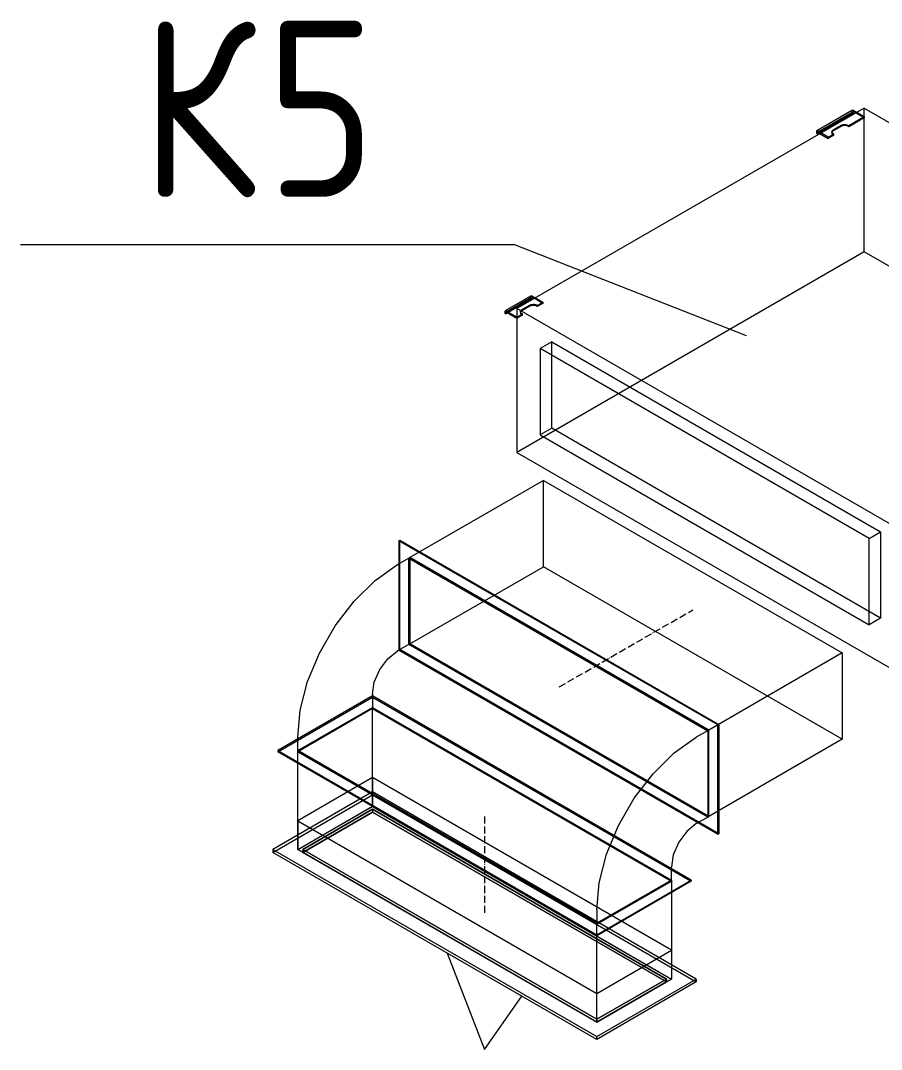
# Model space of a CAD drawing. Header units: millimetres. Extents: x -88595 to 880822, y -1054509 to -148035.
# Drawn here: x 413419 to 414641, y -322240 to -320780 of the extents above; entities that cross this region are included whole.
import ezdxf

# ---------------------------------------------------------------- set-up
doc = ezdxf.new("R2010")
doc.units = ezdxf.units.MM
doc.linetypes.add('$12$ADSK_Осевая', pattern=[14, 10, -2, 0, -2])
for name, color, linetype, lineweight in [('Воздуховоды', 7, 'Continuous', 18), ('Марки', 7, 'Continuous', 20), ('Оборудование', 7, 'Continuous', 18)]:
    doc.layers.add(name, color=color, linetype=linetype, lineweight=lineweight)
doc.styles.add('$10$GOST Common', font='GOST_Common.ttf', dxfattribs={"width": 0.9, "height": 250})

# ---------------------------------------------------------------- blocks, each defined once
blk = doc.blocks.new('$0$ADSK_Канальный блок кондиционера1 - AD162MJERAB-3266614-В_ОВ3_3')
at = {"layer": 'Оборудование'}
for p, q in [((-27844, 11146.9), (-28336.8, 10862.4)), ((-27860.9, 11140.4), (-27911.8, 11111)), ((-27860.5, 11143.8), (-27911.4, 11114.4)), ((-27859.5, 11139.6), (-27910.4, 11110.2)), ((-27859.3, 11141.7), (-27910.2, 11112.3)), ((-27860.9, 11140.4), (-27860.9, 11142.9)), ((-27859.5, 11139.6), (-27860.9, 11140.4)), ((-27859.5, 11143.7), (-27844, 11134.7)), ((-27859.5, 11141.2), (-27859.5, 11139.6)), ((-27844, 11133.1), (-27858.8, 11141.6)), ((-27844, 10942.8), (-27844, 11146.9)), ((-27844, 11146.9), (-27313.6, 10840.7)), ((-27865.9, 11122), (-27844, 11134.7)), ((-27844, 11133.1), (-27865.9, 11120.4)), ((-27844, 11134.7), (-27844, 11133.1)), ((-27911.8, 11113.5), (-27911.8, 11111)), ((-27911.8, 11111), (-27910.4, 11110.2)), ((-27894.9, 11105.3), (-27910.4, 11114.3)), ((-27910.4, 11110.2), (-27910.4, 11111.8)), ((-27909.7, 11112.2), (-27894.9, 11103.7)), ((-27894.9, 11105.3), (-27887, 11109.8)), ((-27889.9, 11113), (-27889.9, 11111.4)), ((-27887.8, 11115.9), (-27876.5, 11122.4)), ((-27876.5, 11120.8), (-27887.8, 11114.3)), ((-27887, 11108.2), (-27887, 11109.8)), ((-27865.9, 11122), (-27865.9, 11120.4)), ((-27887, 11108.2), (-27894.9, 11103.7)), ((-27894.9, 11103.7), (-27894.9, 11105.3)), ((-27790.9, 11104.1), (-27794.5, 11102)), ((-27327.8, 10832.6), (-27794.5, 11102)), ((-27794.5, 11102), (-27794.5, 10973.4)), ((-27790.9, 10975.5), (-27790.9, 11104.1)), ((-27790.9, 11104.1), (-27324.2, 10834.6)), ((-27790.9, 10975.5), (-27794.5, 10973.4)), ((-27794.5, 10973.4), (-27327.8, 10704)), ((-27324.2, 10706), (-27790.9, 10975.5)), ((-27844, 10942.8), (-28336.8, 10658.3)), ((-27313.6, 10636.6), (-27844, 10942.8)), ((-28317, 10877.1), (-28353.8, 10855.9)), ((-28316.6, 10880.4), (-28353.4, 10859.2)), ((-28315.6, 10876.3), (-28352.4, 10855)), ((-28315.4, 10878.4), (-28352.2, 10857.1)), ((-28317, 10877.1), (-28317, 10879.5)), ((-28315.6, 10876.3), (-28317, 10877.1)), ((-28315.6, 10880.3), (-28300, 10871.4)), ((-28315.6, 10877.9), (-28315.6, 10876.3)), ((-28300, 10869.7), (-28314.9, 10878.3)), ((-27806.5, 10556.2), (-28336.8, 10862.4)), ((-28336.8, 10862.4), (-28336.8, 10658.3)), ((-28329.7, 10860.8), (-28318.4, 10867.3)), ((-28318.4, 10865.6), (-28329.7, 10859.1)), ((-28307.9, 10866.8), (-28300, 10871.4)), ((-28300, 10869.7), (-28307.9, 10865.2)), ((-28307.9, 10866.8), (-28307.9, 10865.2)), ((-28300, 10871.4), (-28300, 10869.7)), ((-28353.8, 10858.3), (-28353.8, 10855.9)), ((-28353.8, 10855.9), (-28352.4, 10855)), ((-28336.8, 10850.1), (-28352.4, 10859.1)), ((-28352.4, 10855), (-28352.4, 10856.7)), ((-28351.7, 10857.1), (-28336.8, 10848.5)), ((-28336.8, 10850.1), (-28329, 10854.7)), ((-28329, 10853), (-28336.8, 10848.5)), ((-28336.8, 10848.5), (-28336.8, 10850.1)), ((-28331.8, 10857.9), (-28331.8, 10856.3)), ((-28329, 10853), (-28329, 10854.7)), ((-27806.5, 10556.2), (-27313.6, 10840.7)), ((-27327.8, 10832.6), (-27324.2, 10834.6)), ((-27327.8, 10704), (-27327.8, 10832.6)), ((-27324.2, 10834.6), (-27324.2, 10706)), ((-27313.6, 10840.7), (-27313.6, 10636.6)), ((-27335.6, 10815.8), (-27313.6, 10828.5)), ((-27313.6, 10826.9), (-27335.6, 10814.2)), ((-27313.6, 10828.5), (-27298.1, 10819.5)), ((-27313.6, 10826.9), (-27313.6, 10828.5)), ((-27298.8, 10818.3), (-27313.6, 10826.9)), ((-27298.1, 10815.4), (-27298.1, 10817.1)), ((-27296.7, 10817.1), (-27296.7, 10814.6)), ((-28287.3, 10815), (-28303.6, 10805.6)), ((-27836.9, 10536.2), (-28303.6, 10805.6)), ((-28303.6, 10805.6), (-28303.6, 10683.2)), ((-28287.3, 10692.6), (-28287.3, 10815)), ((-28287.3, 10815), (-27820.6, 10545.6)), ((-27375.1, 10805.2), (-27516.6, 10723.6)), ((-27311.5, 10768.5), (-27375.1, 10805.2)), ((-27375.1, 10601.1), (-27375.1, 10805.2)), ((-27364.5, 10799.1), (-27356.7, 10803.6)), ((-27356.7, 10803.6), (-27356.7, 10802)), ((-27298.1, 10815.4), (-27349, 10786)), ((-27296.7, 10814.6), (-27347.6, 10785.2)), ((-27334.8, 10809.7), (-27346.2, 10803.2)), ((-27346.2, 10801.6), (-27334.8, 10808.1)), ((-27335.6, 10814.2), (-27335.6, 10815.8)), ((-27332.8, 10810.9), (-27332.8, 10812.6)), ((-27296.7, 10814.6), (-27298.1, 10815.4)), ((-27356.7, 10802), (-27364.5, 10797.5)), ((-27364.5, 10799.1), (-27364.5, 10797.5)), ((-27349, 10790.1), (-27364.5, 10799.1)), ((-27364.5, 10797.5), (-27349.7, 10788.9)), ((-27349, 10787.7), (-27349, 10786)), ((-27347.6, 10785.2), (-27347.6, 10787.7)), ((-27349, 10786), (-27347.6, 10785.2)), ((-27452.9, 10686.8), (-27311.5, 10768.5)), ((-27311.5, 10564.4), (-27311.5, 10768.5)), ((-27516.6, 10723.6), (-27452.9, 10686.8)), ((-27516.6, 10723.6), (-27516.6, 10519.5)), ((-27324.2, 10706), (-27327.8, 10704)), ((-28287.3, 10692.6), (-28303.6, 10683.2)), ((-27820.6, 10423.1), (-28287.3, 10692.6)), ((-27452.9, 10482.7), (-27452.9, 10686.8)), ((-28303.6, 10683.2), (-27836.9, 10413.7)), ((-28336.8, 10658.3), (-27806.5, 10352.1)), ((-27313.6, 10636.6), (-27806.5, 10352.1)), ((-27516.6, 10519.5), (-27375.1, 10601.1)), ((-27375.1, 10601.1), (-27311.5, 10564.4)), ((-27806.5, 10352.1), (-27806.5, 10556.2)), ((-27776.8, 10554.6), (-27788.1, 10548)), ((-27777.5, 10560.7), (-27769.7, 10565.2)), ((-27769.7, 10563.5), (-27777.5, 10559)), ((-27777.5, 10559), (-27777.5, 10560.7)), ((-27774.7, 10555.8), (-27774.7, 10557.4)), ((-27769.7, 10565.2), (-27754.2, 10556.2)), ((-27769.7, 10563.5), (-27769.7, 10565.2)), ((-27754.9, 10555), (-27769.7, 10563.5)), ((-27311.5, 10564.4), (-27452.9, 10482.7)), ((-27836.9, 10536.2), (-27820.6, 10545.6)), ((-27820.6, 10545.6), (-27820.6, 10423.1)), ((-27806.5, 10544), (-27798.7, 10548.5)), ((-27798.7, 10546.8), (-27806.5, 10542.3)), ((-27806.5, 10544), (-27806.5, 10542.3)), ((-27790.9, 10535), (-27806.5, 10544)), ((-27806.5, 10542.3), (-27791.6, 10533.7)), ((-27798.7, 10548.5), (-27798.7, 10546.8)), ((-27754.2, 10552.1), (-27790.9, 10530.9)), ((-27752.7, 10551.3), (-27789.5, 10530.1)), ((-27788.1, 10546.4), (-27776.8, 10552.9)), ((-27754.2, 10552.1), (-27754.2, 10553.7)), ((-27752.7, 10551.3), (-27754.2, 10552.1)), ((-27752.7, 10553.7), (-27752.7, 10551.3)), ((-27676.5, 10546.1), (-27636.2, 10522.8)), ((-27633.1, 10528.3), (-27673.4, 10551.6)), ((-27836.9, 10413.7), (-27836.9, 10536.2)), ((-27790.9, 10532.5), (-27790.9, 10530.9)), ((-27790.9, 10530.9), (-27789.5, 10530.1)), ((-27789.5, 10530.1), (-27789.5, 10532.5)), ((-27681, 10502.5), (-27721.3, 10525.8)), ((-27591.6, 10528.2), (-27609.3, 10538.4)), ((-27727.6, 10514.8), (-27687.3, 10491.5)), ((-27621.8, 10516.8), (-27604.1, 10506.6)), ((-27452.9, 10482.7), (-27516.6, 10519.5)), ((-27820.6, 10423.1), (-27836.9, 10413.7))]:
    blk.add_line(p, q, dxfattribs=at)
for points in [[(-27860.9, 11142.9, 0), (-27860.9, 11143.2, 0), (-27860.7, 11143.6, 0), (-27860.5, 11143.8, 0), (-27860.2, 11143.9, 0), (-27859.9, 11143.8, 0), (-27859.5, 11143.7, 0)], [(-27858.8, 11141.6, 0), (-27859, 11141.7, 0), (-27859.2, 11141.7, 0), (-27859.3, 11141.7, 0), (-27859.4, 11141.6, 0), (-27859.5, 11141.4, 0), (-27859.5, 11141.2, 0)], [(-27876.5, 11122.4, 0), (-27875.1, 11123, 0), (-27873.6, 11123.4, 0), (-27871.9, 11123.6, 0), (-27870.2, 11123.5, 0), (-27868.6, 11123.2, 0), (-27867.1, 11122.7, 0), (-27865.9, 11122, 0)], [(-27910.4, 11114.3, 0), (-27910.8, 11114.4, 0), (-27911.1, 11114.5, 0), (-27911.4, 11114.4, 0), (-27911.7, 11114.2, 0), (-27911.8, 11113.9, 0), (-27911.8, 11113.5, 0)], [(-27910.4, 11111.8, 0), (-27910.4, 11112, 0), (-27910.3, 11112.2, 0), (-27910.2, 11112.3, 0), (-27910.1, 11112.3, 0), (-27909.9, 11112.3, 0), (-27909.7, 11112.2, 0)], [(-27887, 11109.8, 0), (-27888.3, 11110.5, 0), (-27889.2, 11111.3, 0), (-27889.7, 11112.3, 0), (-27889.8, 11113.3, 0), (-27889.5, 11114.2, 0), (-27888.9, 11115.1, 0), (-27887.8, 11115.9, 0)], [(-27887.8, 11114.3, 0), (-27888.9, 11113.5, 0), (-27889.5, 11112.6, 0), (-27889.8, 11111.6, 0), (-27889.7, 11110.6, 0), (-27889.2, 11109.7, 0), (-27888.3, 11108.9, 0), (-27887, 11108.2, 0)], [(-27865.9, 11120.4, 0), (-27867.1, 11121.1, 0), (-27868.6, 11121.6, 0), (-27870.2, 11121.9, 0), (-27871.9, 11122, 0), (-27873.6, 11121.8, 0), (-27875.1, 11121.4, 0), (-27876.5, 11120.8, 0)], [(-28317, 10879.5, 0), (-28317, 10879.9, 0), (-28316.8, 10880.2, 0), (-28316.6, 10880.4, 0), (-28316.3, 10880.5, 0), (-28316, 10880.5, 0), (-28315.6, 10880.3, 0)], [(-28314.9, 10878.3, 0), (-28315.1, 10878.4, 0), (-28315.2, 10878.4, 0), (-28315.4, 10878.4, 0), (-28315.5, 10878.3, 0), (-28315.6, 10878.1, 0), (-28315.6, 10877.9, 0)], [(-28329, 10854.7, 0), (-28330.2, 10855.3, 0), (-28331.1, 10856.2, 0), (-28331.7, 10857.1, 0), (-28331.8, 10858.1, 0), (-28331.5, 10859.1, 0), (-28330.8, 10860, 0), (-28329.7, 10860.8, 0)], [(-28318.4, 10867.3, 0), (-28317.1, 10867.9, 0), (-28315.5, 10868.3, 0), (-28313.8, 10868.5, 0), (-28312.1, 10868.4, 0), (-28310.5, 10868.1, 0), (-28309.1, 10867.6, 0), (-28307.9, 10866.8, 0)], [(-28307.9, 10865.2, 0), (-28309.1, 10865.9, 0), (-28310.5, 10866.5, 0), (-28312.1, 10866.8, 0), (-28313.8, 10866.8, 0), (-28315.5, 10866.7, 0), (-28317.1, 10866.3, 0), (-28318.4, 10865.6, 0)], [(-28352.4, 10859.1, 0), (-28352.7, 10859.3, 0), (-28353.1, 10859.3, 0), (-28353.4, 10859.2, 0), (-28353.6, 10859, 0), (-28353.7, 10858.7, 0), (-28353.8, 10858.3, 0)], [(-28352.4, 10856.7, 0), (-28352.3, 10856.9, 0), (-28352.3, 10857, 0), (-28352.2, 10857.1, 0), (-28352, 10857.2, 0), (-28351.8, 10857.2, 0), (-28351.7, 10857.1, 0)], [(-28329.7, 10859.1, 0), (-28330.8, 10858.3, 0), (-28331.5, 10857.4, 0), (-28331.8, 10856.5, 0), (-28331.7, 10855.5, 0), (-28331.1, 10854.5, 0), (-28330.2, 10853.7, 0), (-28329, 10853, 0)], [(-27298.1, 10817.1, 0), (-27298.1, 10817.3, 0), (-27298.2, 10817.5, 0), (-27298.3, 10817.8, 0), (-27298.4, 10818, 0), (-27298.6, 10818.2, 0), (-27298.8, 10818.3, 0)], [(-27298.1, 10819.5, 0), (-27297.7, 10819.3, 0), (-27297.4, 10818.9, 0), (-27297.1, 10818.5, 0), (-27296.8, 10818, 0), (-27296.7, 10817.5, 0), (-27296.7, 10817.1, 0)], [(-27346.2, 10803.2, 0), (-27347.5, 10802.6, 0), (-27349.1, 10802.2, 0), (-27350.8, 10802, 0), (-27352.5, 10802.1, 0), (-27354.1, 10802.4, 0), (-27355.5, 10802.9, 0), (-27356.7, 10803.6, 0)], [(-27335.6, 10815.8, 0), (-27334.4, 10815.1, 0), (-27333.5, 10814.3, 0), (-27332.9, 10813.4, 0), (-27332.8, 10812.4, 0), (-27333.1, 10811.4, 0), (-27333.8, 10810.5, 0), (-27334.8, 10809.7, 0)], [(-27334.8, 10808.1, 0), (-27333.8, 10808.9, 0), (-27333.1, 10809.8, 0), (-27332.8, 10810.7, 0), (-27332.9, 10811.7, 0), (-27333.5, 10812.7, 0), (-27334.4, 10813.5, 0), (-27335.6, 10814.2, 0)], [(-27356.7, 10802, 0), (-27355.5, 10801.3, 0), (-27354.1, 10800.8, 0), (-27352.5, 10800.4, 0), (-27350.8, 10800.4, 0), (-27349.1, 10800.5, 0), (-27347.5, 10800.9, 0), (-27346.2, 10801.6, 0)], [(-27349.7, 10788.9, 0), (-27349.5, 10788.8, 0), (-27349.3, 10788.6, 0), (-27349.2, 10788.4, 0), (-27349.1, 10788.1, 0), (-27349, 10787.9, 0), (-27349, 10787.7, 0)], [(-27347.6, 10787.7, 0), (-27347.6, 10788.1, 0), (-27347.8, 10788.6, 0), (-27348, 10789.1, 0), (-27348.3, 10789.5, 0), (-27348.6, 10789.9, 0), (-27349, 10790.1, 0)], [(-27777.5, 10560.7, 0), (-27776.3, 10560, 0), (-27775.4, 10559.1, 0), (-27774.9, 10558.2, 0), (-27774.7, 10557.2, 0), (-27775, 10556.2, 0), (-27775.7, 10555.3, 0), (-27776.8, 10554.6, 0)], [(-27776.8, 10552.9, 0), (-27775.7, 10553.7, 0), (-27775, 10554.6, 0), (-27774.7, 10555.6, 0), (-27774.9, 10556.6, 0), (-27775.4, 10557.5, 0), (-27776.3, 10558.3, 0), (-27777.5, 10559, 0)], [(-27754.2, 10553.7, 0), (-27754.2, 10554, 0), (-27754.3, 10554.2, 0), (-27754.4, 10554.4, 0), (-27754.5, 10554.7, 0), (-27754.7, 10554.8, 0), (-27754.9, 10555, 0)], [(-27754.2, 10556.2, 0), (-27753.8, 10555.9, 0), (-27753.5, 10555.6, 0), (-27753.2, 10555.1, 0), (-27752.9, 10554.7, 0), (-27752.8, 10554.2, 0), (-27752.7, 10553.7, 0)], [(-27788.1, 10548, 0), (-27789.4, 10547.4, 0), (-27791, 10547, 0), (-27792.7, 10546.9, 0), (-27794.4, 10546.9, 0), (-27796, 10547.2, 0), (-27797.5, 10547.8, 0), (-27798.7, 10548.5, 0)], [(-27798.7, 10546.8, 0), (-27797.5, 10546.1, 0), (-27796, 10545.6, 0), (-27794.4, 10545.3, 0), (-27792.7, 10545.2, 0), (-27791, 10545.4, 0), (-27789.4, 10545.8, 0), (-27788.1, 10546.4, 0)], [(-27677.2, 10547.6, 0), (-27677.1, 10548.3, 0), (-27676.9, 10549, 0), (-27676.5, 10549.8, 0), (-27676.1, 10550.4, 0), (-27675.5, 10551, 0), (-27675, 10551.4, 0), (-27674.4, 10551.7, 0), (-27673.8, 10551.7, 0), (-27673.4, 10551.6, 0), (-27673, 10551.3, 0), (-27672.8, 10550.8, 0), (-27672.7, 10550.1, 0)], [(-27672.7, 10550.1, 0), (-27672.8, 10549.4, 0), (-27673, 10548.7, 0), (-27673.4, 10547.9, 0), (-27673.8, 10547.3, 0), (-27674.4, 10546.7, 0), (-27675, 10546.3, 0), (-27675.5, 10546, 0), (-27676.1, 10546, 0), (-27676.5, 10546.1, 0), (-27676.9, 10546.4, 0), (-27677.1, 10546.9, 0), (-27677.2, 10547.6, 0)], [(-27791.6, 10533.7, 0), (-27791.5, 10533.6, 0), (-27791.3, 10533.4, 0), (-27791.1, 10533.2, 0), (-27791, 10533, 0), (-27791, 10532.7, 0), (-27790.9, 10532.5, 0)], [(-27789.5, 10532.5, 0), (-27789.6, 10533, 0), (-27789.7, 10533.4, 0), (-27789.9, 10533.9, 0), (-27790.2, 10534.3, 0), (-27790.6, 10534.7, 0), (-27790.9, 10535, 0)], [(-27728.9, 10517.7, 0), (-27728.8, 10519.1, 0), (-27728.3, 10520.6, 0), (-27727.6, 10522.1, 0), (-27726.7, 10523.5, 0), (-27725.6, 10524.6, 0), (-27724.5, 10525.5, 0), (-27723.3, 10526, 0), (-27722.2, 10526.1, 0), (-27721.3, 10525.8, 0), (-27720.6, 10525.1, 0), (-27720.1, 10524.1, 0), (-27720, 10522.9, 0)], [(-27632.4, 10526.9, 0), (-27632.5, 10527.5, 0), (-27632.7, 10528, 0), (-27633.1, 10528.3, 0), (-27633.5, 10528.5, 0), (-27634.1, 10528.4, 0), (-27634.7, 10528.2, 0), (-27635.2, 10527.7, 0), (-27635.8, 10527.2, 0), (-27636.2, 10526.5, 0), (-27636.6, 10525.8, 0), (-27636.8, 10525, 0), (-27636.9, 10524.3, 0)], [(-27636.9, 10524.3, 0), (-27636.8, 10523.7, 0), (-27636.6, 10523.2, 0), (-27636.2, 10522.8, 0), (-27635.8, 10522.7, 0), (-27635.2, 10522.7, 0), (-27634.7, 10523, 0), (-27634.1, 10523.4, 0), (-27633.5, 10524, 0), (-27633.1, 10524.7, 0), (-27632.7, 10525.4, 0), (-27632.5, 10526.2, 0), (-27632.4, 10526.9, 0)], [(-27624.4, 10522.5, 0), (-27624.1, 10525.3, 0), (-27623.2, 10528.3, 0), (-27621.8, 10531.2, 0), (-27620, 10533.9, 0), (-27617.9, 10536.2, 0), (-27615.6, 10537.8, 0), (-27613.3, 10538.8, 0), (-27611.1, 10539, 0), (-27609.3, 10538.4, 0), (-27607.9, 10537.1, 0), (-27607, 10535.2, 0), (-27606.7, 10532.7, 0)], [(-27606.7, 10532.7, 0), (-27607, 10529.9, 0), (-27607.9, 10526.9, 0), (-27609.3, 10524, 0), (-27611.1, 10521.3, 0), (-27613.3, 10519.1, 0), (-27615.6, 10517.4, 0), (-27617.9, 10516.4, 0), (-27620, 10516.2, 0), (-27621.8, 10516.8, 0), (-27623.2, 10518.1, 0), (-27624.1, 10520, 0), (-27624.4, 10522.5, 0)], [(-27589, 10522.5, 0), (-27589.3, 10525, 0), (-27590.2, 10526.9, 0), (-27591.6, 10528.2, 0), (-27593.5, 10528.8, 0), (-27595.6, 10528.6, 0), (-27597.9, 10527.6, 0), (-27600.2, 10526, 0), (-27602.3, 10523.7, 0), (-27604.1, 10521, 0), (-27605.5, 10518.1, 0), (-27606.4, 10515.1, 0), (-27606.7, 10512.3, 0)], [(-27720, 10522.9, 0), (-27720.1, 10521.4, 0), (-27720.6, 10519.9, 0), (-27721.3, 10518.4, 0), (-27722.2, 10517.1, 0), (-27723.3, 10515.9, 0), (-27724.5, 10515.1, 0), (-27725.6, 10514.6, 0), (-27726.7, 10514.5, 0), (-27727.6, 10514.8, 0), (-27728.3, 10515.4, 0), (-27728.8, 10516.4, 0), (-27728.9, 10517.7, 0)], [(-27606.7, 10512.3, 0), (-27606.4, 10509.8, 0), (-27605.5, 10507.9, 0), (-27604.1, 10506.6, 0), (-27602.3, 10506, 0), (-27600.2, 10506.2, 0), (-27597.9, 10507.2, 0), (-27595.6, 10508.9, 0), (-27593.5, 10511.1, 0), (-27591.6, 10513.8, 0), (-27590.2, 10516.7, 0), (-27589.3, 10519.7, 0), (-27589, 10522.5, 0)], [(-27679.7, 10499.6, 0), (-27679.8, 10500.8, 0), (-27680.3, 10501.8, 0), (-27681, 10502.5, 0), (-27681.9, 10502.8, 0), (-27683, 10502.7, 0), (-27684.2, 10502.2, 0), (-27685.3, 10501.3, 0), (-27686.4, 10500.2, 0), (-27687.3, 10498.8, 0), (-27688, 10497.3, 0), (-27688.5, 10495.8, 0), (-27688.6, 10494.4, 0)], [(-27688.6, 10494.4, 0), (-27688.5, 10493.2, 0), (-27688, 10492.2, 0), (-27687.3, 10491.5, 0), (-27686.4, 10491.2, 0), (-27685.3, 10491.3, 0), (-27684.2, 10491.8, 0), (-27683, 10492.7, 0), (-27681.9, 10493.8, 0), (-27681, 10495.2, 0), (-27680.3, 10496.7, 0), (-27679.8, 10498.2, 0), (-27679.7, 10499.6, 0)]]:
    blk.add_polyline3d(points, dxfattribs=at)
blk = doc.blocks.new('$0$ADSK_Решетка вентиляционная жалюзийная_Приточная2 - Решетка приточная_Однорядная-V114-В_ОВ3_3')
at = {"layer": 'Воздуховоды', "color": 140, "true_color": 0x1bb3e4}
for p, q in [((-10164.4, 7226.9), (-10270.5, 7165.6)), ((-9740.2, 6981.9), (-10164.4, 7226.9)), ((-10164.4, 7226.9), (-10164.4, 7186)), ((-10164.4, 7206.5), (-10305.9, 7124.8)), ((-10305.9, 7120.7), (-10164.4, 7202.4)), ((-9704.8, 6941.1), (-10164.4, 7206.5)), ((-10164.4, 7206.5), (-10164.4, 7202.4)), ((-10164.4, 7202.4), (-9704.8, 6937)), ((-10270.5, 7124.8), (-10164.4, 7186)), ((-10164.4, 7186), (-9740.2, 6941.1)), ((-10263.4, 7124.8), (-10164.4, 7182)), ((-10164.4, 7182), (-10263.4, 7124.8)), ((-10164.4, 7177.9), (-10263.4, 7120.7)), ((-10263.4, 7120.7), (-10164.4, 7177.9)), ((-10164.4, 7182), (-9747.3, 6941.1)), ((-10164.4, 7182), (-10164.4, 7177.9)), ((-9747.3, 6941.1), (-10164.4, 7182)), ((-10164.4, 7182), (-10164.4, 7177.9)), ((-9747.3, 6937), (-10164.4, 7177.9)), ((-10164.4, 7177.9), (-9747.3, 6937)), ((-10270.5, 7165.6), (-9846.2, 6920.7)), ((-10270.5, 7165.6), (-10270.5, 7124.8)), ((-10305.9, 7124.8), (-9846.2, 6859.4)), ((-10305.9, 7124.8), (-10305.9, 7120.7)), ((-9846.2, 6879.9), (-10270.5, 7124.8)), ((-9846.2, 6883.9), (-10263.4, 7124.8)), ((-10263.4, 7124.8), (-10263.4, 7120.7)), ((-10263.4, 7124.8), (-9846.2, 6883.9)), ((-10263.4, 7124.8), (-10263.4, 7120.7)), ((-9846.2, 6855.4), (-10305.9, 7120.7)), ((-10263.4, 7120.7), (-9846.2, 6879.9)), ((-9846.2, 6879.9), (-10263.4, 7120.7)), ((-9952.3, 6916.6), (-10058.4, 6977.8)), ((-10058.4, 6977.8), (-10005.3, 6841.2)), ((-9846.2, 6920.7), (-9740.2, 6981.9)), ((-9740.2, 6981.9), (-9740.2, 6941.1)), ((-9846.2, 6859.4), (-9704.8, 6941.1)), ((-9747.3, 6941.1), (-9846.2, 6883.9)), ((-9846.2, 6883.9), (-9747.3, 6941.1)), ((-9740.2, 6941.1), (-9846.2, 6879.9)), ((-9704.8, 6937), (-9846.2, 6855.4)), ((-9846.2, 6879.9), (-9747.3, 6937)), ((-9747.3, 6937), (-9846.2, 6879.9)), ((-9747.3, 6937), (-9747.3, 6941.1)), ((-9747.3, 6941.1), (-9747.3, 6937)), ((-9704.8, 6941.1), (-9704.8, 6937)), ((-9846.2, 6879.9), (-9846.2, 6920.7)), ((-10005.3, 6841.2), (-9952.3, 6916.6)), ((-9846.2, 6883.9), (-9846.2, 6879.9)), ((-9846.2, 6879.9), (-9846.2, 6883.9)), ((-9846.2, 6855.4), (-9846.2, 6859.4))]:
    blk.add_line(p, q, dxfattribs=at)
blk = doc.blocks.new('$0$ADSK_Отвод_Прямоугольный1 - Стандарт-4055408-В_ОВ3_3')
at = {"layer": 'Воздуховоды', "color": 140, "true_color": 0x1bb3e4}
for p, q in [((-10127, 7562.9), (-10125.6, 7563.7)), ((-9674.4, 7301.6), (-10127, 7562.9)), ((-10127, 7562.9), (-10127, 7407.7)), ((-10125.6, 7408.5), (-10125.6, 7563.7)), ((-10125.6, 7563.7), (-9673, 7302.4)), ((-10129.1, 7529), (-10111.4, 7539.2)), ((-10112.8, 7538.4), (-10111.4, 7539.2)), ((-10112.8, 7415.9), (-10112.8, 7538.4)), ((-10112.8, 7538.4), (-9688.6, 7293.4)), ((-10111.4, 7539.2), (-10111.4, 7416.7)), ((-10111.4, 7539.2), (-9687.1, 7294.2)), ((-9687.1, 7294.2), (-10111.4, 7539.2)), ((-10111.4, 7539.2), (-10111.4, 7416.7)), ((-10111.4, 7416.7), (-10129.1, 7406.5)), ((-10112.8, 7415.9), (-10111.4, 7416.7)), ((-9688.6, 7170.9), (-10112.8, 7415.9)), ((-9687.1, 7171.8), (-10111.4, 7416.7)), ((-10111.4, 7416.7), (-9687.1, 7171.8)), ((-10127, 7407.7), (-10125.6, 7408.5)), ((-10127, 7407.7), (-9674.4, 7146.4)), ((-9673, 7147.3), (-10125.6, 7408.5)), ((-10164.4, 7342.8), (-10298.8, 7265.2)), ((-10164.4, 7345.3), (-10164.4, 7324.8)), ((-9711.9, 7081.5), (-10164.4, 7342.8)), ((-10164.4, 7342.8), (-10164.4, 7341.2)), ((-10298.8, 7263.6), (-10164.4, 7341.2)), ((-10164.4, 7341.2), (-9711.9, 7079.9)), ((-10270.5, 7265.2), (-10164.4, 7326.5)), ((-10164.4, 7324.8), (-10270.5, 7263.6)), ((-10164.4, 7324.8), (-10270.5, 7263.6)), ((-10164.4, 7326.5), (-9740.2, 7081.5)), ((-10164.4, 7326.5), (-10164.4, 7324.8)), ((-10164.4, 7324.8), (-9740.2, 7079.9)), ((-9740.2, 7079.9), (-10164.4, 7324.8)), ((-9673, 7302.4), (-9674.4, 7301.6)), ((-9674.4, 7146.4), (-9674.4, 7301.6)), ((-9673, 7302.4), (-9673, 7147.3)), ((-9687.1, 7294.2), (-9704.8, 7284)), ((-9687.1, 7294.2), (-9688.6, 7293.4)), ((-9688.6, 7293.4), (-9688.6, 7170.9)), ((-9687.1, 7171.8), (-9687.1, 7294.2)), ((-9687.1, 7171.8), (-9687.1, 7294.2)), ((-10270.5, 7263.6), (-10270.5, 7284)), ((-10298.8, 7265.2), (-9846.2, 7004)), ((-10298.8, 7265.2), (-10298.8, 7263.6)), ((-9846.2, 7002.3), (-10298.8, 7263.6)), ((-9846.2, 7020.3), (-10270.5, 7265.2)), ((-10270.5, 7265.2), (-10270.5, 7263.6)), ((-9846.2, 7018.7), (-10270.5, 7263.6)), ((-10270.5, 7263.6), (-9846.2, 7018.7)), ((-9704.8, 7161.5), (-9687.1, 7171.8)), ((-9688.6, 7170.9), (-9687.1, 7171.8)), ((-9674.4, 7146.4), (-9673, 7147.3)), ((-9740.2, 7079.9), (-9740.2, 7100.3)), ((-9740.2, 7081.5), (-9846.2, 7020.3)), ((-9846.2, 7004), (-9711.9, 7081.5)), ((-9846.2, 7018.7), (-9740.2, 7079.9)), ((-9846.2, 7018.7), (-9740.2, 7079.9)), ((-9711.9, 7079.9), (-9846.2, 7002.3)), ((-9740.2, 7081.5), (-9740.2, 7079.9)), ((-9711.9, 7081.5), (-9711.9, 7079.9)), ((-9846.2, 7039.1), (-9846.2, 7018.7)), ((-9846.2, 7018.7), (-9846.2, 7020.3)), ((-9846.2, 7002.3), (-9846.2, 7004))]:
    blk.add_line(p, q, dxfattribs=at)
for points in [[(-10270.5, 7284, 0), (-10267, 7322.4, 0), (-10256.5, 7363, 0), (-10239.7, 7403.6, 0), (-10217.3, 7442.4, 0), (-10190.5, 7477.4, 0), (-10160.6, 7506.7, 0), (-10129.1, 7529, 0)], [(-10164.4, 7345.3, 0), (-10161.8, 7362.4, 0), (-10154.1, 7380.1, 0), (-10142.6, 7395.6, 0), (-10129.1, 7406.5, 0)], [(-9846.2, 7039.1, 0), (-9842.7, 7077.5, 0), (-9832.2, 7118, 0), (-9815.4, 7158.7, 0), (-9793, 7197.5, 0), (-9766.2, 7232.4, 0), (-9736.3, 7261.8, 0), (-9704.8, 7284, 0)], [(-9704.8, 7161.5, 0), (-9718.4, 7150.6, 0), (-9729.8, 7135.2, 0), (-9737.5, 7117.5, 0), (-9740.2, 7100.3, 0)]]:
    blk.add_polyline3d(points, dxfattribs=at)
blk = doc.blocks.new('$0$ADSK_M_Оборудование1 - ADSK_Марка_15-3198495-В_ОВ3_3')
at = {"layer": 'Марки'}
blk.add_line((-17443.7, 13109.4), (-16743.7, 13109.4), dxfattribs=at)

msp = doc.modelspace()

# ---------------------------------------------------------------- linework, layer by layer
at = {"layer": 'Воздуховоды', "color": 140, "true_color": 0x1bb3e4}
for p, q in [((414161, -321432.6), (413971.5, -321542)), ((414161, -321555.1), (414161, -321432.6)), ((414161, -321432.6), (414585.3, -321677.5)), ((414395.8, -321786.9), (413971.5, -321542)), ((413971.5, -321542), (413971.5, -321664.5)), ((413971.5, -321664.5), (414161, -321555.1)), ((414585.3, -321800), (414161, -321555.1)), ((413971.5, -321664.5), (414395.8, -321909.4)), ((414585.3, -321677.5), (414395.8, -321786.9)), ((414585.3, -321677.5), (414585.3, -321800)), ((413918.5, -321756.3), (413812.4, -321817.6)), ((414342.7, -322001.3), (413918.5, -321756.3)), ((413918.5, -321895.1), (413918.5, -321756.3)), ((414395.8, -321909.4), (414395.8, -321786.9)), ((414585.3, -321800), (414395.8, -321909.4)), ((413812.4, -321817.6), (414236.7, -322062.5)), ((413812.4, -321956.4), (413812.4, -321817.6)), ((413812.4, -321956.4), (413918.5, -321895.1)), ((413918.5, -321895.1), (414342.7, -322140.1)), ((414236.7, -322201.3), (413812.4, -321956.4)), ((414236.7, -322062.5), (414342.7, -322001.3)), ((414342.7, -322001.3), (414342.7, -322140.1)), ((414236.7, -322201.3), (414236.7, -322062.5)), ((414342.7, -322140.1), (414236.7, -322201.3))]:
    msp.add_line(p, q, dxfattribs=at)
at = {"layer": 'Воздуховоды', "color": 140, "linetype": '$12$ADSK_Осевая', "true_color": 0x1bb3e4}
for p, q in [((414183.6, -321725.7), (414373.1, -321616.3)), ((414077.6, -321909.4), (414077.6, -322048.2))]:
    msp.add_line(p, q, dxfattribs=at)
at = {"layer": 'Марки'}
msp.add_line((414449.3, -321227.7), (414119.1, -321098.1), dxfattribs=at)

# ---------------------------------------------------------------- block references
at = {"layer": 'Воздуховоды', "color": 140, "true_color": 0x1bb3e4}
for name in ['$0$ADSK_Отвод_Прямоугольный1 - Стандарт-4055408-В_ОВ3_3', '$0$ADSK_Решетка вентиляционная жалюзийная_Приточная2 - Решетка приточная_Однорядная-V114-В_ОВ3_3']:
    msp.add_blockref(name, (424082.9, -329081.2), dxfattribs=at)
at = {"layer": 'Марки'}
msp.add_blockref('$0$ADSK_M_Оборудование1 - ADSK_Марка_15-3198495-В_ОВ3_3', (430862.9, -334207.5), dxfattribs=at)
at = {"layer": 'Оборудование'}
msp.add_blockref('$0$ADSK_Канальный блок кондиционера1 - AD162MJERAB-3266614-В_ОВ3_3', (442460.3, -332051.2), dxfattribs=at)

# ---------------------------------------------------------------- texts
at = {"layer": 'Марки', "lineweight": 9, "char_height": 250, "attachment_point": 1, "style": '$10$GOST Common'}
for s, insert, width in [('\\fGOST Common|b0|i0|c204|p34|;\\W.9;К', (413588.8, -320780.3), 216.456), ('\\fGOST Common|b0|i0|c204|p34|;\\W.9;5', (413767.4, -320780.3), 194.81)]:
    msp.add_mtext(s, dxfattribs=dict(at, insert=insert, width=width))

doc.saveas('drawing.dxf')
